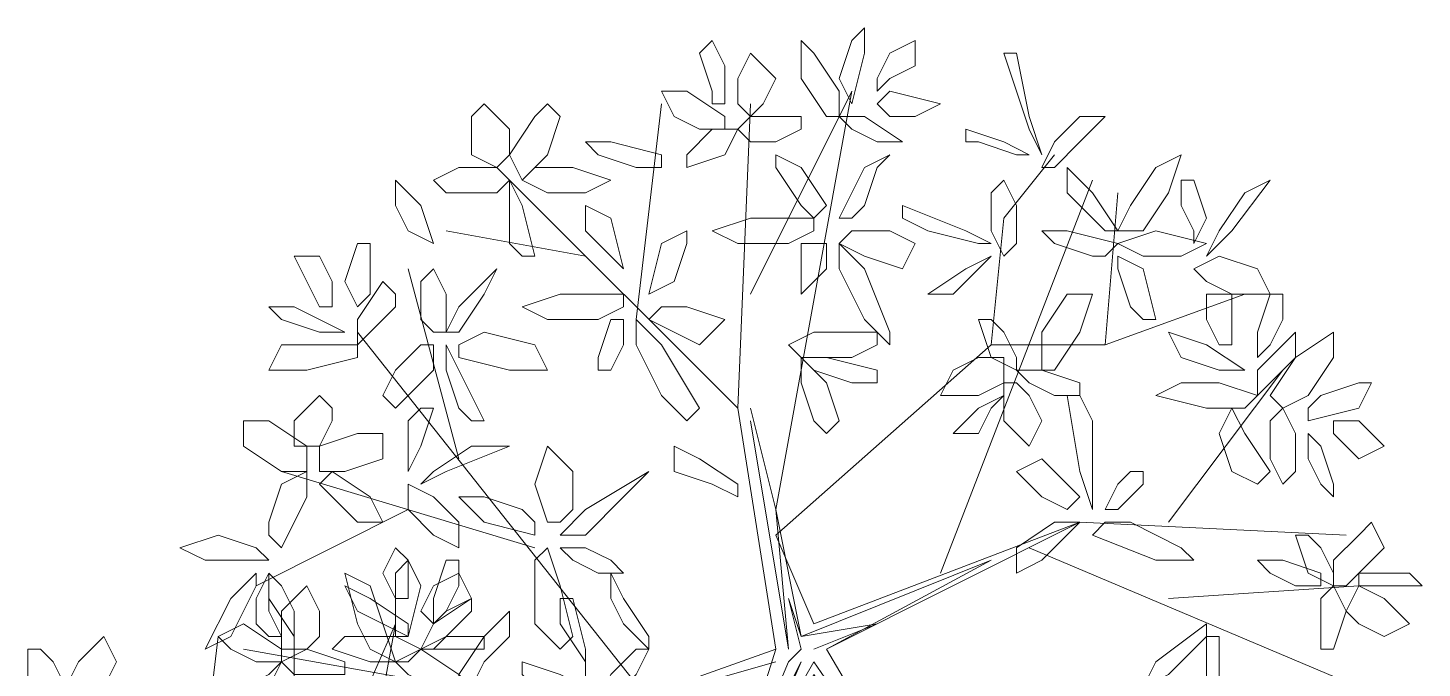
# Model space of a CAD drawing. Header units: millimetres. Extents: x 2529 to 2673, y 1639 to 1859.
# Drawn here: x 2566.807 to 2569.913, y 1703.127 to 1704.553 of the extents above; entities that cross this region are included whole.
import ezdxf

# ---------------------------------------------------------------- set-up
doc = ezdxf.new("R2010")
doc.units = ezdxf.units.MM
doc.layers.add('PDF_0', color=7, linetype='Continuous')

msp = doc.modelspace()

# ---------------------------------------------------------------- linework, layer by layer
at = {"layer": 'PDF_0', "lineweight": 9}
for points in [[(2568.3317, 1704.3835), (2568.3599, 1704.3835), (2568.3599, 1704.4682), (2568.3317, 1704.5247), (2568.3035, 1704.4964), (2568.3317, 1704.4117)], [(2568.6141, 1704.3552), (2568.5859, 1704.3552), (2568.5294, 1704.44), (2568.5294, 1704.5247), (2568.5576, 1704.4964), (2568.6141, 1704.4117)], [(2568.6141, 1704.44), (2568.6423, 1704.3835), (2568.6706, 1704.4964), (2568.6706, 1704.5529), (2568.6423, 1704.5247)], [(2568.6988, 1704.4117), (2568.6988, 1704.44), (2568.7271, 1704.4964), (2568.7835, 1704.5247), (2568.7835, 1704.4682), (2568.7271, 1704.44)], [(2568.4164, 1704.3552), (2568.3882, 1704.3835), (2568.3882, 1704.44), (2568.4164, 1704.4964), (2568.4729, 1704.44), (2568.4447, 1704.3835)], [(2569.0095, 1704.4117), (2569.0377, 1704.327), (2569.0659, 1704.2705), (2569.0377, 1704.3552), (2569.0095, 1704.4964), (2568.9812, 1704.4964)], [(2568.3035, 1704.327), (2568.247, 1704.3552), (2568.2187, 1704.4117), (2568.2752, 1704.4117), (2568.3599, 1704.3552), (2568.3599, 1704.327)], [(2568.7835, 1704.3552), (2568.84, 1704.3835), (2568.7271, 1704.4117), (2568.6988, 1704.3835), (2568.7271, 1704.3552)], [(2567.8799, 1704.327), (2567.8799, 1704.2705), (2567.8516, 1704.2423), (2567.7952, 1704.2705), (2567.7952, 1704.3552), (2567.8234, 1704.3835)], [(2567.9646, 1704.3835), (2567.9928, 1704.3552), (2567.9646, 1704.2705), (2567.9081, 1704.214), (2567.8799, 1704.2705), (2567.9364, 1704.3552)], [(2568.4729, 1704.2988), (2568.4164, 1704.2988), (2568.3882, 1704.327), (2568.4164, 1704.3552), (2568.5294, 1704.3552), (2568.5294, 1704.327)], [(2568.6988, 1704.2988), (2568.7553, 1704.2988), (2568.6706, 1704.3552), (2568.6141, 1704.3552), (2568.6423, 1704.327)], [(2569.0659, 1704.2423), (2569.0942, 1704.2423), (2569.1507, 1704.2988), (2569.2071, 1704.3552), (2569.1507, 1704.3552), (2569.0942, 1704.2988)], [(2568.2752, 1704.2705), (2568.2752, 1704.2423), (2568.3599, 1704.2705), (2568.3882, 1704.327), (2568.3317, 1704.327)], [(2568.9247, 1704.2988), (2569.0095, 1704.2705), (2569.0377, 1704.2705), (2568.9812, 1704.2988), (2568.8965, 1704.327), (2568.8965, 1704.2988)], [(2568.1623, 1704.2423), (2568.0775, 1704.2705), (2568.0493, 1704.2988), (2568.1058, 1704.2988), (2568.2187, 1704.2705), (2568.2187, 1704.2423)], [(2568.5294, 1704.1576), (2568.4729, 1704.2423), (2568.4729, 1704.2705), (2568.5294, 1704.2423), (2568.5859, 1704.1576), (2568.5576, 1704.1293)], [(2568.6706, 1704.1576), (2568.6988, 1704.2423), (2568.7271, 1704.2705), (2568.6706, 1704.2423), (2568.6141, 1704.1293), (2568.6423, 1704.1293)], [(2569.2354, 1704.1011), (2569.2919, 1704.1011), (2569.3483, 1704.1858), (2569.3766, 1704.2705), (2569.3201, 1704.2423), (2569.2636, 1704.1576)], [(2567.654, 1704.1011), (2567.7104, 1704.0728), (2567.6822, 1704.1576), (2567.6257, 1704.214), (2567.6257, 1704.1576)], [(2567.7669, 1704.2423), (2567.8516, 1704.2423), (2567.8799, 1704.214), (2567.8516, 1704.1858), (2567.7387, 1704.1858), (2567.7104, 1704.214)], [(2567.8799, 1704.0728), (2567.8799, 1704.1576), (2567.8799, 1704.214), (2567.9081, 1704.1576), (2567.9364, 1704.0446), (2567.9081, 1704.0446)], [(2567.9081, 1704.214), (2567.9364, 1704.2423), (2568.0211, 1704.2423), (2568.1058, 1704.214), (2568.0493, 1704.1858), (2567.9646, 1704.1858)], [(2568.9812, 1704.0446), (2569.0095, 1704.0728), (2569.0095, 1704.1576), (2568.9812, 1704.214), (2568.953, 1704.1858), (2568.953, 1704.1011)], [(2569.1789, 1704.1293), (2569.1224, 1704.1858), (2569.1224, 1704.2423), (2569.1789, 1704.1858), (2569.2354, 1704.1011), (2569.2071, 1704.1011)], [(2569.3766, 1704.1576), (2569.4048, 1704.1011), (2569.4048, 1704.0728), (2569.4331, 1704.1293), (2569.4048, 1704.214), (2569.3766, 1704.214)], [(2569.5178, 1704.1858), (2569.5743, 1704.214), (2569.4895, 1704.1011), (2569.4331, 1704.0446), (2569.4613, 1704.1011)], [(2568.1058, 1704.0446), (2568.134, 1704.0164), (2568.1058, 1704.1293), (2568.0493, 1704.1576), (2568.0493, 1704.1011)], [(2568.8118, 1704.1011), (2568.9247, 1704.0728), (2568.953, 1704.0728), (2568.8965, 1704.1011), (2568.7553, 1704.1576), (2568.7553, 1704.1293)], [(2568.5011, 1704.0728), (2568.3882, 1704.0728), (2568.3317, 1704.1011), (2568.4164, 1704.1293), (2568.5576, 1704.1293), (2568.5576, 1704.1011)], [(2568.247, 1703.9881), (2568.1905, 1703.9599), (2568.2187, 1704.0728), (2568.2752, 1704.1011), (2568.2752, 1704.0728)], [(2568.6141, 1704.0728), (2568.6423, 1704.1011), (2568.7271, 1704.1011), (2568.7835, 1704.0728), (2568.7553, 1704.0164), (2568.6706, 1704.0446)], [(2569.1789, 1704.0446), (2569.0942, 1704.0728), (2569.0659, 1704.1011), (2569.1224, 1704.1011), (2569.2354, 1704.0728), (2569.2071, 1704.0446)], [(2569.3766, 1704.0446), (2569.4331, 1704.0728), (2569.3201, 1704.1011), (2569.2354, 1704.0728), (2569.2919, 1704.0446)], [(2567.5692, 1704.0164), (2567.5692, 1703.9599), (2567.541, 1703.9316), (2567.5128, 1703.9881), (2567.541, 1704.0728), (2567.5692, 1704.0728)], [(2568.5294, 1703.9599), (2568.5859, 1704.0164), (2568.5859, 1704.0728), (2568.5294, 1704.0728), (2568.5294, 1703.9881)], [(2568.6706, 1703.9034), (2568.6141, 1704.0164), (2568.6141, 1704.0728), (2568.6706, 1704.0164), (2568.7271, 1703.8752), (2568.7271, 1703.8469)], [(2567.4845, 1703.9316), (2567.4563, 1703.9316), (2567.428, 1703.9881), (2567.3998, 1704.0446), (2567.4563, 1704.0446), (2567.4845, 1703.9881)], [(2568.8683, 1703.9599), (2568.9247, 1704.0164), (2568.953, 1704.0446), (2568.8965, 1704.0164), (2568.8118, 1703.9599), (2568.84, 1703.9599)], [(2569.2636, 1703.9316), (2569.2354, 1704.0164), (2569.2354, 1704.0446), (2569.2919, 1704.0164), (2569.3201, 1703.9034), (2569.2919, 1703.9034)], [(2569.4048, 1704.0164), (2569.4331, 1703.9881), (2569.4895, 1703.9599), (2569.5743, 1703.9599), (2569.546, 1704.0164), (2569.4613, 1704.0446)], [(2567.6822, 1703.9034), (2567.6822, 1703.9881), (2567.7104, 1704.0164), (2567.7387, 1703.9599), (2567.7387, 1703.8752), (2567.7104, 1703.8752)], [(2567.7669, 1703.9316), (2567.8234, 1703.9881), (2567.8516, 1704.0164), (2567.8234, 1703.9599), (2567.7669, 1703.8752), (2567.7387, 1703.8752)], [(2567.6257, 1703.9316), (2567.5692, 1703.8752), (2567.541, 1703.8469), (2567.541, 1703.9034), (2567.5975, 1703.9881), (2567.6257, 1703.9599)], [(2568.0775, 1703.9034), (2567.9646, 1703.9034), (2567.9081, 1703.9316), (2567.9928, 1703.9599), (2568.134, 1703.9599), (2568.134, 1703.9316)], [(2569.0659, 1703.7904), (2569.0942, 1703.7904), (2569.1507, 1703.8752), (2569.1789, 1703.9599), (2569.1224, 1703.9599), (2569.0659, 1703.8752)], [(2569.4895, 1703.8469), (2569.4613, 1703.8469), (2569.4331, 1703.9034), (2569.4331, 1703.9599), (2569.4895, 1703.9599), (2569.4895, 1703.9034)], [(2569.6025, 1703.9034), (2569.5743, 1703.8469), (2569.546, 1703.8187), (2569.546, 1703.8752), (2569.5743, 1703.9599), (2569.6025, 1703.9599)], [(2567.4563, 1703.8752), (2567.5128, 1703.8752), (2567.3998, 1703.9316), (2567.3433, 1703.9316), (2567.3716, 1703.9034)], [(2568.0775, 1703.7904), (2568.1058, 1703.7904), (2568.134, 1703.8469), (2568.134, 1703.9034), (2568.1058, 1703.9034), (2568.0775, 1703.8187)], [(2568.2187, 1703.734), (2568.1623, 1703.8469), (2568.1623, 1703.9034), (2568.2187, 1703.8469), (2568.3035, 1703.7057), (2568.2752, 1703.6775)], [(2568.1905, 1703.9034), (2568.2187, 1703.9316), (2568.2752, 1703.9316), (2568.3599, 1703.9034), (2568.3035, 1703.8469), (2568.247, 1703.8752)], [(2568.9812, 1703.8752), (2569.0095, 1703.8187), (2569.0095, 1703.7904), (2568.953, 1703.8187), (2568.9247, 1703.9034), (2568.953, 1703.9034)], [(2567.7669, 1703.8469), (2567.7669, 1703.8187), (2567.8799, 1703.7904), (2567.9646, 1703.7904), (2567.9364, 1703.8469), (2567.8234, 1703.8752)], [(2568.6423, 1703.8187), (2568.5294, 1703.8187), (2568.5011, 1703.8469), (2568.5576, 1703.8752), (2568.6988, 1703.8752), (2568.6988, 1703.8469)], [(2569.4613, 1703.7904), (2569.3766, 1703.8187), (2569.3483, 1703.8752), (2569.4331, 1703.8469), (2569.5178, 1703.7904), (2569.4895, 1703.7904)], [(2569.6307, 1703.8187), (2569.5743, 1703.7622), (2569.546, 1703.734), (2569.546, 1703.7904), (2569.6307, 1703.8752), (2569.6307, 1703.8469)], [(2569.6025, 1703.7057), (2569.5743, 1703.734), (2569.6307, 1703.8187), (2569.7154, 1703.8752), (2569.7154, 1703.8187), (2569.659, 1703.734)], [(2567.541, 1703.8469), (2567.541, 1703.8187), (2567.428, 1703.7904), (2567.3433, 1703.7904), (2567.3716, 1703.8469), (2567.4845, 1703.8469)], [(2567.6257, 1703.7904), (2567.6822, 1703.8469), (2567.7104, 1703.8469), (2567.7104, 1703.7904), (2567.6257, 1703.7057), (2567.5975, 1703.734)], [(2567.7669, 1703.7057), (2567.7387, 1703.7904), (2567.7387, 1703.8469), (2567.7669, 1703.7904), (2567.8234, 1703.6775), (2567.7952, 1703.6775)], [(2568.6423, 1703.7622), (2568.5576, 1703.7904), (2568.5294, 1703.8187), (2568.5859, 1703.8187), (2568.6988, 1703.7904), (2568.6988, 1703.7622)], [(2568.5576, 1703.6775), (2568.5294, 1703.7622), (2568.5294, 1703.8187), (2568.5859, 1703.7622), (2568.6141, 1703.6775), (2568.5859, 1703.6492)], [(2568.9812, 1703.8187), (2568.9812, 1703.7622), (2568.9247, 1703.734), (2568.84, 1703.734), (2568.8683, 1703.7904), (2568.9247, 1703.8187)], [(2569.0942, 1703.734), (2569.0377, 1703.7622), (2569.0095, 1703.7904), (2569.0659, 1703.7904), (2569.1507, 1703.7622), (2569.1507, 1703.734)], [(2569.0377, 1703.734), (2569.0659, 1703.6775), (2569.0377, 1703.621), (2568.9812, 1703.6775), (2568.9812, 1703.7622), (2569.0095, 1703.7622)], [(2569.546, 1703.734), (2569.5178, 1703.7057), (2569.4331, 1703.7057), (2569.3201, 1703.734), (2569.3766, 1703.7622), (2569.4613, 1703.7622)], [(2569.6872, 1703.734), (2569.7719, 1703.7622), (2569.8002, 1703.7622), (2569.7719, 1703.7057), (2569.659, 1703.6775), (2569.659, 1703.7057)], [(2567.4845, 1703.6775), (2567.4563, 1703.621), (2567.3998, 1703.621), (2567.3998, 1703.6775), (2567.4563, 1703.734), (2567.4845, 1703.7057)], [(2568.9812, 1703.734), (2568.9247, 1703.7057), (2568.8683, 1703.6492), (2568.9247, 1703.6492), (2568.953, 1703.7057)], [(2569.1789, 1703.6775), (2569.1789, 1703.5363), (2569.1789, 1703.4798), (2569.1507, 1703.5645), (2569.1224, 1703.734), (2569.1507, 1703.734)], [(2567.654, 1703.6775), (2567.654, 1703.5928), (2567.654, 1703.5645), (2567.6822, 1703.621), (2567.7104, 1703.7057), (2567.6822, 1703.7057)], [(2569.4895, 1703.5645), (2569.4613, 1703.6492), (2569.4895, 1703.7057), (2569.5178, 1703.6492), (2569.5743, 1703.5645), (2569.546, 1703.5363)], [(2569.5743, 1703.5928), (2569.5743, 1703.6775), (2569.6025, 1703.7057), (2569.6307, 1703.6492), (2569.6307, 1703.5645), (2569.6025, 1703.5363)], [(2567.3433, 1703.6775), (2567.428, 1703.621), (2567.428, 1703.5645), (2567.3716, 1703.5645), (2567.2868, 1703.621), (2567.2868, 1703.6775)], [(2569.7154, 1703.6492), (2569.7154, 1703.6775), (2569.7719, 1703.6775), (2569.8284, 1703.621), (2569.7719, 1703.5928), (2569.7437, 1703.621)], [(2567.5975, 1703.6492), (2567.5975, 1703.5928), (2567.5128, 1703.5645), (2567.4563, 1703.5645), (2567.4563, 1703.621), (2567.541, 1703.6492)], [(2569.6872, 1703.5363), (2569.659, 1703.5928), (2569.659, 1703.6492), (2569.6872, 1703.621), (2569.7154, 1703.5363), (2569.7154, 1703.508)], [(2567.7952, 1703.621), (2567.8799, 1703.621), (2567.7387, 1703.5645), (2567.6822, 1703.5363), (2567.7104, 1703.5645)], [(2567.9928, 1703.4516), (2567.9646, 1703.4516), (2567.9364, 1703.5363), (2567.9646, 1703.621), (2568.0211, 1703.5645), (2568.0211, 1703.4798)], [(2568.3317, 1703.5363), (2568.247, 1703.5645), (2568.247, 1703.621), (2568.3035, 1703.5928), (2568.3882, 1703.5363), (2568.3882, 1703.508)], [(2569.1507, 1703.508), (2569.1224, 1703.4798), (2569.0659, 1703.508), (2569.0095, 1703.5645), (2569.0659, 1703.5928), (2569.1224, 1703.5363)], [(2567.3433, 1703.4516), (2567.3716, 1703.5363), (2567.428, 1703.5645), (2567.428, 1703.508), (2567.3716, 1703.3951), (2567.3433, 1703.4233)], [(2567.4563, 1703.5363), (2567.4845, 1703.5645), (2567.5692, 1703.508), (2567.5975, 1703.4516), (2567.541, 1703.4516), (2567.4845, 1703.508)], [(2568.134, 1703.508), (2568.1905, 1703.5645), (2568.0493, 1703.4798), (2567.9928, 1703.4233), (2568.0493, 1703.4233)], [(2569.2919, 1703.5645), (2569.2636, 1703.5645), (2569.2354, 1703.5363), (2569.2071, 1703.4798), (2569.2354, 1703.4798), (2569.2919, 1703.5363)], [(2567.654, 1703.5363), (2567.654, 1703.4798), (2567.7104, 1703.4233), (2567.7669, 1703.3951), (2567.7669, 1703.4516), (2567.7104, 1703.508)], [(2567.9081, 1703.4798), (2567.8234, 1703.508), (2567.7669, 1703.508), (2567.8234, 1703.4516), (2567.9364, 1703.4233), (2567.9364, 1703.4516)], [(2569.0942, 1703.4516), (2569.0095, 1703.3951), (2569.0095, 1703.3386), (2569.0659, 1703.3669), (2569.1507, 1703.4516), (2569.1224, 1703.4516)], [(2569.2636, 1703.4516), (2569.3766, 1703.3951), (2569.4048, 1703.3669), (2569.3201, 1703.3669), (2569.1789, 1703.4233), (2569.2071, 1703.4516)], [(2569.7154, 1703.3669), (2569.7719, 1703.4233), (2569.8002, 1703.4516), (2569.8284, 1703.3951), (2569.7437, 1703.3104), (2569.7154, 1703.3104)], [(2567.3433, 1703.3669), (2567.3151, 1703.3951), (2567.2304, 1703.4233), (2567.1456, 1703.3951), (2567.2021, 1703.3669), (2567.2868, 1703.3669)], [(2569.6872, 1703.3951), (2569.7154, 1703.3386), (2569.7154, 1703.3104), (2569.659, 1703.3386), (2569.6307, 1703.4233), (2569.659, 1703.4233)], [(2567.654, 1703.2821), (2567.6257, 1703.2821), (2567.5975, 1703.3386), (2567.6257, 1703.3951), (2567.654, 1703.3669), (2567.654, 1703.3104)], [(2567.9928, 1703.3104), (2568.0211, 1703.1974), (2567.9928, 1703.1692), (2567.9364, 1703.2257), (2567.9364, 1703.3669), (2567.9646, 1703.3951)], [(2568.134, 1703.3386), (2568.1058, 1703.3669), (2568.0493, 1703.3951), (2567.9928, 1703.3951), (2568.0211, 1703.3669), (2568.0775, 1703.3386)], [(2567.6257, 1703.2539), (2567.6257, 1703.3386), (2567.654, 1703.3669), (2567.6822, 1703.3104), (2567.654, 1703.1974), (2567.6257, 1703.1974)], [(2567.7669, 1703.3104), (2567.7387, 1703.2539), (2567.7104, 1703.2257), (2567.7104, 1703.2821), (2567.7387, 1703.3669), (2567.7669, 1703.3669)], [(2569.6307, 1703.3104), (2569.5743, 1703.3386), (2569.546, 1703.3669), (2569.6025, 1703.3669), (2569.6872, 1703.3386), (2569.6872, 1703.3104)], [(2567.2586, 1703.1974), (2567.2021, 1703.1692), (2567.2586, 1703.2821), (2567.3151, 1703.3386), (2567.3151, 1703.3104)], [(2567.3433, 1703.1974), (2567.3716, 1703.1974), (2567.3433, 1703.2539), (2567.3433, 1703.3386), (2567.3151, 1703.2821), (2567.3151, 1703.2257)], [(2567.3998, 1703.2539), (2567.3998, 1703.1974), (2567.3433, 1703.2821), (2567.3433, 1703.3386), (2567.3716, 1703.3104)], [(2567.6257, 1703.1409), (2567.5692, 1703.1692), (2567.541, 1703.2257), (2567.5128, 1703.3386), (2567.5692, 1703.3104), (2567.5975, 1703.2257)], [(2567.7104, 1703.2257), (2567.6822, 1703.2539), (2567.7104, 1703.3104), (2567.7669, 1703.3386), (2567.7952, 1703.2821), (2567.7387, 1703.2539)], [(2568.134, 1703.2257), (2568.1058, 1703.2821), (2568.1058, 1703.3386), (2568.134, 1703.2821), (2568.1905, 1703.1974), (2568.1905, 1703.1692)], [(2569.7719, 1703.3386), (2569.7719, 1703.3104), (2569.8566, 1703.3104), (2569.9131, 1703.3104), (2569.8849, 1703.3386), (2569.8284, 1703.3386)], [(2567.428, 1703.1692), (2567.3716, 1703.1692), (2567.3716, 1703.2539), (2567.428, 1703.3104), (2567.4563, 1703.2539), (2567.4563, 1703.1974)], [(2567.5975, 1703.2257), (2567.541, 1703.2539), (2567.5128, 1703.3104), (2567.5692, 1703.2821), (2567.654, 1703.2257), (2567.654, 1703.1974)], [(2567.7669, 1703.2257), (2567.7104, 1703.1692), (2567.6822, 1703.1692), (2567.7104, 1703.2257), (2567.7952, 1703.2821), (2567.7952, 1703.2539)], [(2567.9928, 1703.2257), (2568.0493, 1703.1409), (2568.0493, 1703.0845), (2568.0493, 1703.1692), (2568.0211, 1703.2821), (2567.9928, 1703.2821)], [(2569.6872, 1703.2257), (2569.6872, 1703.2821), (2569.7154, 1703.3104), (2569.7437, 1703.2539), (2569.7154, 1703.1692), (2569.6872, 1703.1692)], [(2569.7437, 1703.2539), (2569.7719, 1703.3104), (2569.8284, 1703.2821), (2569.8849, 1703.2257), (2569.8284, 1703.1974), (2569.7719, 1703.2257)], [(2567.8234, 1703.1409), (2567.8799, 1703.1974), (2567.8799, 1703.2539), (2567.8234, 1703.1974), (2567.7669, 1703.1127), (2567.7952, 1703.0845)], [(2567.3151, 1703.1409), (2567.2586, 1703.1692), (2567.2304, 1703.1974), (2567.2868, 1703.2257), (2567.3716, 1703.1692), (2567.3716, 1703.1409)], [(2569.4048, 1703.1692), (2569.3483, 1703.1127), (2569.2919, 1703.0845), (2569.3201, 1703.1409), (2569.4331, 1703.2257), (2569.4331, 1703.1974)], [(2566.9762, 1703.1974), (2567.0044, 1703.1409), (2566.9762, 1703.0845), (2566.8915, 1703.028), (2566.8915, 1703.0845), (2566.9197, 1703.1409)], [(2567.6822, 1703.1692), (2567.654, 1703.1409), (2567.5692, 1703.1409), (2567.4845, 1703.1692), (2567.5128, 1703.1974), (2567.6257, 1703.1974)], [(2567.7952, 1703.1692), (2567.7387, 1703.1692), (2567.6822, 1703.1692), (2567.7387, 1703.1974), (2567.8234, 1703.1974), (2567.8234, 1703.1692)], [(2569.4613, 1703.1409), (2569.4613, 1703.0562), (2569.4613, 1703.028), (2569.4331, 1703.0845), (2569.4331, 1703.1974), (2569.4613, 1703.1974)], [(2566.8632, 1703.1409), (2566.8915, 1703.0845), (2566.835, 1703.0562), (2566.8068, 1703.0845), (2566.8068, 1703.1692), (2566.835, 1703.1692)], [(2567.4845, 1703.1127), (2567.3998, 1703.1127), (2567.3716, 1703.1409), (2567.428, 1703.1692), (2567.5128, 1703.1409), (2567.5128, 1703.1127)], [(2567.7104, 1703.0845), (2567.654, 1703.1127), (2567.6257, 1703.1409), (2567.6822, 1703.1692), (2567.7669, 1703.1127), (2567.7669, 1703.0845)], [(2568.0775, 1703.0562), (2568.1058, 1703.0562), (2568.1623, 1703.1127), (2568.1905, 1703.1692), (2568.1623, 1703.1692), (2568.1058, 1703.1127)], [(2567.2868, 1703.0845), (2567.3433, 1703.1127), (2567.3716, 1703.1409), (2567.3433, 1703.0845), (2567.2868, 1703.028), (2567.2586, 1703.0562)], [(2567.9364, 1703.0845), (2567.9928, 1703.0845), (2568.0493, 1703.0845), (2567.9928, 1703.1127), (2567.9081, 1703.1409), (2567.9081, 1703.1127)]]:
    msp.add_lwpolyline(points, close=True, dxfattribs=at)
for points in [[(2568.4164, 1703.9599), (2568.6423, 1704.4117), (2568.4729, 1703.4798), (2568.4164, 1703.7057)], [(2568.1623, 1703.9034), (2568.2187, 1704.3835)], [(2568.3882, 1703.7057), (2568.4164, 1704.3835)], [(2569.2354, 1704.1858), (2569.2071, 1703.8469), (2568.953, 1703.8469), (2568.9812, 1704.1293), (2569.0942, 1704.2705)], [(2569.4613, 1702.322), (2569.2354, 1702.3785), (2569.0659, 1702.6326), (2568.8683, 1702.6609), (2568.5576, 1703.1127), (2568.3317, 1702.7173), (2568.4729, 1703.1692), (2568.3882, 1703.7057), (2567.8799, 1704.214)], [(2568.84, 1703.3386), (2569.1789, 1704.214)], [(2568.0493, 1704.0446), (2567.7387, 1704.1011)], [(2567.7669, 1703.5928), (2567.654, 1704.0164)], [(2569.2071, 1703.8469), (2569.5178, 1703.9599)], [(2568.1905, 1703.0562), (2567.541, 1703.8752)], [(2568.4164, 1703.6775), (2568.5011, 1703.1692), (2568.4729, 1703.4798), (2568.5294, 1703.1974), (2568.953, 1703.3669), (2568.5859, 1703.1692), (2569.1507, 1703.4516), (2568.5576, 1703.2257), (2568.4729, 1703.4233), (2568.953, 1703.8469)], [(2569.3483, 1703.4516), (2569.6025, 1703.7904)], [(2567.9364, 1703.3951), (2567.3716, 1703.5645)], [(2567.654, 1703.4798), (2567.3151, 1703.3104)], [(2569.1507, 1703.4516), (2569.7437, 1703.4233)], [(2569.0377, 1703.3951), (2569.7719, 1703.0845)], [(2568.5576, 1703.1692), (2568.6988, 1703.2257), (2568.5294, 1703.1974), (2568.5011, 1703.2821), (2568.5294, 1703.1692), (2568.5011, 1703.1409), (2568.3599, 1702.8021), (2568.5294, 1703.1409), (2568.4447, 1702.9433), (2568.5576, 1703.1409), (2568.8683, 1702.6891), (2568.5859, 1703.1692), (2568.8683, 1702.6891), (2569.0659, 1702.6326)], [(2569.3483, 1703.2821), (2569.7719, 1703.3104)], [(2567.428, 1702.7738), (2567.6257, 1703.2257), (2567.4563, 1702.2937), (2567.3998, 1702.5197), (2567.3998, 1703.1974)], [(2567.1739, 1702.7173), (2567.2304, 1703.1974)], [(2568.0775, 1703.028), (2567.2868, 1703.1692)], [(2568.4729, 1703.1409), (2568.0775, 1703.028), (2568.4729, 1703.1692)]]:
    msp.add_lwpolyline(points, dxfattribs=at)

doc.saveas('drawing.dxf')
